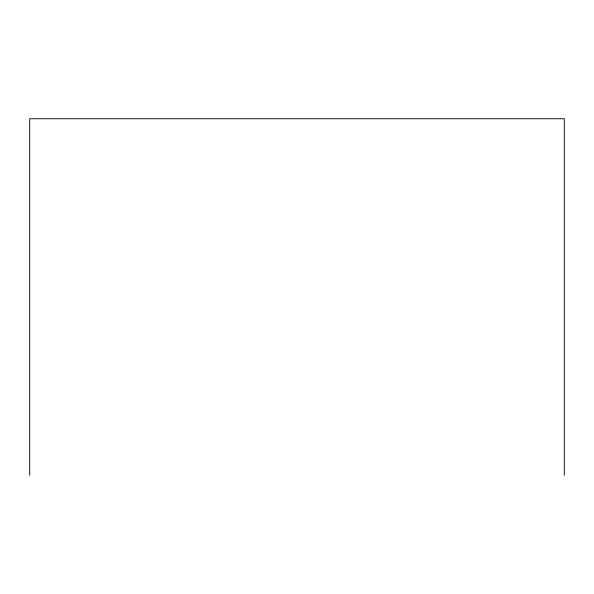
<?xml version="1.0" encoding="UTF-8"?>
<svg xmlns="http://www.w3.org/2000/svg" width="594" height="594" viewBox="0 0 594 594"><rect width="100%" height="100%" fill="white"/><g stroke="black" fill="none" stroke-linecap="round" stroke-linejoin="round"><path stroke-width="0.89" d="M564.3 475.252L564.3 118.748L29.7 118.748L29.7 475.252"/></g></svg>
